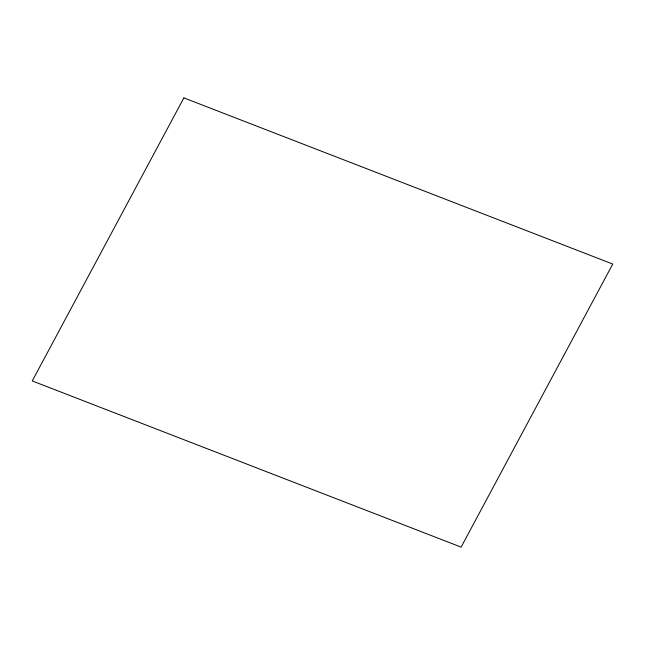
<?xml version="1.0" encoding="UTF-8"?>
<svg xmlns="http://www.w3.org/2000/svg" width="645" height="645" viewBox="0 0 645 645"><rect width="100%" height="100%" fill="white"/><g stroke="black" fill="none" stroke-linecap="round" stroke-linejoin="round"><path stroke-width="0.97" d="M183.873 97.887L32.25 380.945L461.127 547.113L612.75 264.055L183.873 97.887"/></g></svg>
